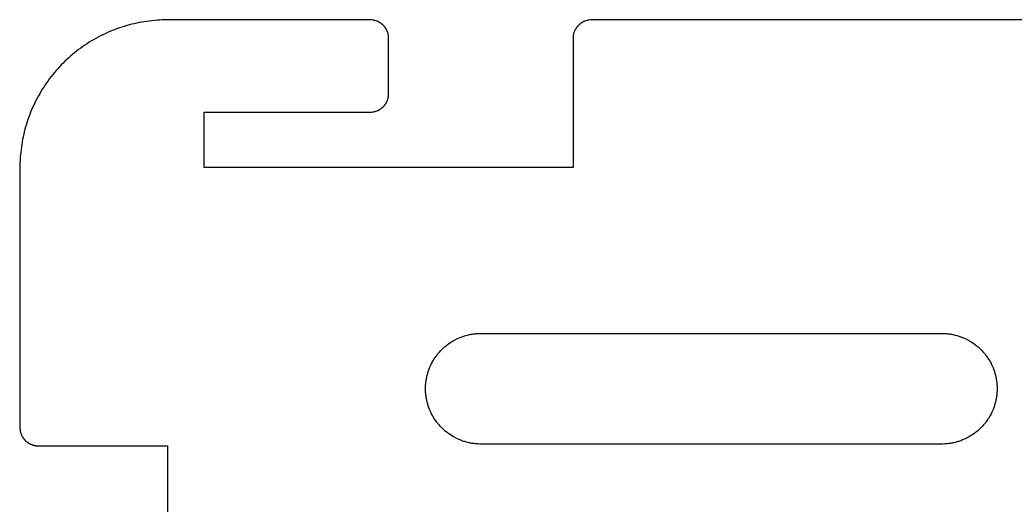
# Model space of a CAD drawing. Header units: metres. Extents: x 0 to 195, y 0 to 140.
# Drawn here: x 0 to 54, y 113.7 to 140 of the extents above; entities that cross this region are included whole.
import ezdxf

# ---------------------------------------------------------------- set-up
doc = ezdxf.new("R2010")
doc.units = ezdxf.units.M

msp = doc.modelspace()

# ---------------------------------------------------------------- linework, layer by layer
for p, q in [((6.33691, 139.825), (6.2002, 139.795)), ((6.47363, 139.853), (6.33691, 139.825)), ((6.61035, 139.879), (6.47363, 139.853)), ((6.74805, 139.901), (6.61035, 139.879)), ((6.88672, 139.922), (6.74805, 139.901)), ((7.02539, 139.94), (6.88672, 139.922)), ((7.16406, 139.956), (7.02539, 139.94)), ((7.30273, 139.97), (7.16406, 139.956)), ((7.44238, 139.98), (7.30273, 139.97)), ((7.58105, 139.989), (7.44238, 139.98)), ((7.7207, 139.995), (7.58105, 139.989)), ((7.86035, 139.999), (7.7207, 139.995)), ((8, 140), (7.86035, 139.999)), ((19.0176, 140), (8, 140)), ((19.0352, 139.999), (19.0176, 140)), ((19.0527, 139.999), (19.0352, 139.999)), ((19.0693, 139.998), (19.0527, 139.999)), ((19.1396, 139.99), (19.0693, 139.998)), ((19.1562, 139.987), (19.1396, 139.99)), ((19.1738, 139.984), (19.1562, 139.987)), ((19.1904, 139.981), (19.1738, 139.984)), ((19.208, 139.979), (19.1904, 139.981)), ((19.2246, 139.975), (19.208, 139.979)), ((19.2422, 139.971), (19.2246, 139.975)), ((19.3086, 139.951), (19.2422, 139.971)), ((19.3584, 139.934), (19.3086, 139.951)), ((19.375, 139.927), (19.3584, 139.934)), ((19.3906, 139.921), (19.375, 139.927)), ((19.4062, 139.913), (19.3906, 139.921)), ((19.4229, 139.906), (19.4062, 139.913)), ((19.4697, 139.883), (19.4229, 139.906)), ((19.4844, 139.875), (19.4697, 139.883)), ((19.5, 139.866), (19.4844, 139.875)), ((19.5146, 139.857), (19.5, 139.866)), ((19.5303, 139.848), (19.5146, 139.857)), ((19.5449, 139.839), (19.5303, 139.848)), ((19.5596, 139.829), (19.5449, 139.839)), ((19.5732, 139.819), (19.5596, 139.829)), ((19.5879, 139.809), (19.5732, 139.819)), ((19.6016, 139.799), (19.5879, 139.809)), ((19.6289, 139.777), (19.6016, 139.799)), ((30.3984, 139.799), (30.3711, 139.777)), ((30.4121, 139.809), (30.3984, 139.799)), ((30.4268, 139.819), (30.4121, 139.809)), ((30.4404, 139.829), (30.4268, 139.819)), ((30.4551, 139.839), (30.4404, 139.829)), ((30.4697, 139.848), (30.4551, 139.839)), ((30.4854, 139.857), (30.4697, 139.848)), ((30.5, 139.866), (30.4854, 139.857)), ((30.5156, 139.875), (30.5, 139.866)), ((30.5303, 139.883), (30.5156, 139.875)), ((30.5771, 139.906), (30.5303, 139.883)), ((30.5938, 139.913), (30.5771, 139.906)), ((30.6094, 139.921), (30.5938, 139.913)), ((30.625, 139.927), (30.6094, 139.921)), ((30.6416, 139.934), (30.625, 139.927)), ((30.6914, 139.951), (30.6416, 139.934)), ((30.7578, 139.971), (30.6914, 139.951)), ((30.7754, 139.975), (30.7578, 139.971)), ((30.792, 139.979), (30.7754, 139.975)), ((30.8096, 139.981), (30.792, 139.979)), ((30.8262, 139.984), (30.8096, 139.981)), ((30.8438, 139.987), (30.8262, 139.984)), ((30.8604, 139.99), (30.8438, 139.987)), ((30.9307, 139.998), (30.8604, 139.99)), ((30.9473, 139.999), (30.9307, 139.998)), ((30.9648, 139.999), (30.9473, 139.999)), ((30.9824, 140), (30.9648, 139.999)), ((130.518, 140), (30.9824, 140)), ((4.74609, 139.309), (4.61914, 139.25)), ((4.87402, 139.364), (4.74609, 139.309)), ((5.00293, 139.417), (4.87402, 139.364)), ((5.13281, 139.469), (5.00293, 139.417)), ((5.26367, 139.518), (5.13281, 139.469)), ((5.39551, 139.564), (5.26367, 139.518)), ((5.52832, 139.608), (5.39551, 139.564)), ((5.66113, 139.65), (5.52832, 139.608)), ((5.79492, 139.69), (5.66113, 139.65)), ((5.92969, 139.728), (5.79492, 139.69)), ((6.06445, 139.763), (5.92969, 139.728)), ((6.2002, 139.795), (6.06445, 139.763)), ((19.6426, 139.766), (19.6289, 139.777)), ((19.6562, 139.755), (19.6426, 139.766)), ((19.6943, 139.72), (19.6562, 139.755)), ((19.7197, 139.694), (19.6943, 139.72)), ((19.7549, 139.656), (19.7197, 139.694)), ((19.7656, 139.643), (19.7549, 139.656)), ((19.7773, 139.629), (19.7656, 139.643)), ((19.7988, 139.602), (19.7773, 139.629)), ((19.8086, 139.588), (19.7988, 139.602)), ((19.8193, 139.573), (19.8086, 139.588)), ((19.8291, 139.56), (19.8193, 139.573)), ((19.8389, 139.545), (19.8291, 139.56)), ((19.8477, 139.53), (19.8389, 139.545)), ((19.8574, 139.515), (19.8477, 139.53)), ((19.8662, 139.5), (19.8574, 139.515)), ((19.875, 139.484), (19.8662, 139.5)), ((19.8828, 139.47), (19.875, 139.484)), ((19.9062, 139.423), (19.8828, 139.47)), ((19.9131, 139.406), (19.9062, 139.423)), ((19.9209, 139.391), (19.9131, 139.406)), ((19.9268, 139.375), (19.9209, 139.391)), ((19.9336, 139.358), (19.9268, 139.375)), ((19.9512, 139.309), (19.9336, 139.358)), ((19.9707, 139.242), (19.9512, 139.309)), ((30.0488, 139.309), (30.0293, 139.242)), ((30.0664, 139.358), (30.0488, 139.309)), ((30.0732, 139.375), (30.0664, 139.358)), ((30.0791, 139.391), (30.0732, 139.375)), ((30.0869, 139.406), (30.0791, 139.391)), ((30.0938, 139.423), (30.0869, 139.406)), ((30.1172, 139.47), (30.0938, 139.423)), ((30.125, 139.484), (30.1172, 139.47)), ((30.1338, 139.5), (30.125, 139.484)), ((30.1426, 139.515), (30.1338, 139.5)), ((30.1523, 139.53), (30.1426, 139.515)), ((30.1611, 139.545), (30.1523, 139.53)), ((30.1709, 139.56), (30.1611, 139.545)), ((30.1807, 139.573), (30.1709, 139.56)), ((30.1914, 139.588), (30.1807, 139.573)), ((30.2012, 139.602), (30.1914, 139.588)), ((30.2227, 139.629), (30.2012, 139.602)), ((30.2344, 139.643), (30.2227, 139.629)), ((30.2451, 139.656), (30.2344, 139.643)), ((30.2803, 139.694), (30.2451, 139.656)), ((30.3057, 139.72), (30.2803, 139.694)), ((30.3438, 139.755), (30.3057, 139.72)), ((30.3574, 139.766), (30.3438, 139.755)), ((30.3711, 139.777), (30.3574, 139.766)), ((3.76074, 138.784), (3.64258, 138.709)), ((3.87988, 138.857), (3.76074, 138.784)), ((4, 138.928), (3.87988, 138.857)), ((4.12109, 138.997), (4, 138.928)), ((4.24414, 139.063), (4.12109, 138.997)), ((4.36816, 139.128), (4.24414, 139.063)), ((4.49316, 139.19), (4.36816, 139.128)), ((4.61914, 139.25), (4.49316, 139.19)), ((19.9746, 139.225), (19.9707, 139.242)), ((19.9785, 139.208), (19.9746, 139.225)), ((19.9814, 139.19), (19.9785, 139.208)), ((19.9844, 139.174), (19.9814, 139.19)), ((19.9873, 139.156), (19.9844, 139.174)), ((19.9902, 139.14), (19.9873, 139.156)), ((19.998, 139.069), (19.9902, 139.14)), ((19.999, 139.053), (19.998, 139.069)), ((19.999, 139.035), (19.999, 139.053)), ((20, 139.018), (19.999, 139.035)), ((20, 135.982), (20, 139.018)), ((30.001, 139.035), (30, 139.018)), ((30, 139.018), (30, 132)), ((30.002, 139.069), (30.001, 139.053)), ((30.001, 139.053), (30.001, 139.035)), ((30.0098, 139.14), (30.002, 139.069)), ((30.0127, 139.156), (30.0098, 139.14)), ((30.0156, 139.174), (30.0127, 139.156)), ((30.0186, 139.19), (30.0156, 139.174)), ((30.0215, 139.208), (30.0186, 139.19)), ((30.0254, 139.225), (30.0215, 139.208)), ((30.0293, 139.242), (30.0254, 139.225)), ((2.96582, 138.217), (2.85742, 138.128)), ((3.0752, 138.304), (2.96582, 138.217)), ((3.18555, 138.389), (3.0752, 138.304)), ((3.29785, 138.472), (3.18555, 138.389)), ((3.41113, 138.553), (3.29785, 138.472)), ((3.52637, 138.632), (3.41113, 138.553)), ((3.64258, 138.709), (3.52637, 138.632)), ((2.34277, 137.657), (2.24512, 137.558)), ((2.44238, 137.755), (2.34277, 137.657)), ((2.54395, 137.851), (2.44238, 137.755)), ((2.64648, 137.945), (2.54395, 137.851)), ((2.75195, 138.038), (2.64648, 137.945)), ((2.85742, 138.128), (2.75195, 138.038)), ((1.87207, 137.143), (1.7832, 137.034)), ((1.96191, 137.248), (1.87207, 137.143)), ((2.05469, 137.354), (1.96191, 137.248)), ((2.14941, 137.456), (2.05469, 137.354)), ((2.24512, 137.558), (2.14941, 137.456)), ((1.44727, 136.589), (1.36816, 136.474)), ((1.52832, 136.702), (1.44727, 136.589)), ((1.61133, 136.814), (1.52832, 136.702)), ((1.69629, 136.925), (1.61133, 136.814)), ((1.7832, 137.034), (1.69629, 136.925)), ((1.14258, 136.12), (1.07227, 136)), ((1.21582, 136.239), (1.14258, 136.12)), ((1.29102, 136.357), (1.21582, 136.239)), ((1.36816, 136.474), (1.29102, 136.357)), ((0.80957, 135.507), (0.75, 135.381)), ((0.87207, 135.632), (0.80957, 135.507)), ((0.936523, 135.756), (0.87207, 135.632)), ((1.00293, 135.879), (0.936523, 135.756)), ((1.07227, 136), (1.00293, 135.879)), ((19.8477, 135.47), (19.8574, 135.485)), ((19.8574, 135.485), (19.8662, 135.5)), ((19.8662, 135.5), (19.875, 135.516)), ((19.875, 135.516), (19.8828, 135.53)), ((19.8828, 135.53), (19.9062, 135.577)), ((19.9062, 135.577), (19.9131, 135.594)), ((19.9131, 135.594), (19.9209, 135.609)), ((19.9209, 135.609), (19.9268, 135.625)), ((19.9268, 135.625), (19.9336, 135.642)), ((19.9336, 135.642), (19.9512, 135.691)), ((19.9512, 135.691), (19.9707, 135.758)), ((19.9707, 135.758), (19.9746, 135.775)), ((19.9746, 135.775), (19.9785, 135.792)), ((19.9785, 135.792), (19.9814, 135.81)), ((19.9814, 135.81), (19.9844, 135.826)), ((19.9844, 135.826), (19.9873, 135.844)), ((19.9873, 135.844), (19.9902, 135.86)), ((19.9902, 135.86), (19.998, 135.931)), ((19.998, 135.931), (19.999, 135.947)), ((19.999, 135.965), (20, 135.982)), ((19.999, 135.947), (19.999, 135.965)), ((0.583008, 134.997), (0.53125, 134.867)), ((0.635742, 135.126), (0.583008, 134.997)), ((0.691406, 135.254), (0.635742, 135.126)), ((0.75, 135.381), (0.691406, 135.254)), ((10, 132), (10, 135)), ((10, 135), (19.0176, 135)), ((19.0176, 135), (19.0352, 135.001)), ((19.0352, 135.001), (19.0527, 135.001)), ((19.0527, 135.001), (19.0693, 135.002)), ((19.0693, 135.002), (19.1396, 135.01)), ((19.1396, 135.01), (19.1562, 135.013)), ((19.1562, 135.013), (19.1738, 135.016)), ((19.1738, 135.016), (19.1904, 135.019)), ((19.1904, 135.019), (19.208, 135.021)), ((19.208, 135.021), (19.2246, 135.025)), ((19.2246, 135.025), (19.2422, 135.029)), ((19.2422, 135.029), (19.3086, 135.049)), ((19.3086, 135.049), (19.3584, 135.066)), ((19.3584, 135.066), (19.375, 135.073)), ((19.375, 135.073), (19.3906, 135.079)), ((19.3906, 135.079), (19.4062, 135.087)), ((19.4062, 135.087), (19.4229, 135.094)), ((19.4229, 135.094), (19.4697, 135.117)), ((19.4697, 135.117), (19.4844, 135.125)), ((19.4844, 135.125), (19.5, 135.134)), ((19.5, 135.134), (19.5146, 135.143)), ((19.5146, 135.143), (19.5303, 135.152)), ((19.5303, 135.152), (19.5449, 135.161)), ((19.5449, 135.161), (19.5596, 135.171)), ((19.5596, 135.171), (19.5732, 135.181)), ((19.5732, 135.181), (19.5879, 135.191)), ((19.5879, 135.191), (19.6016, 135.201)), ((19.6016, 135.201), (19.6289, 135.223)), ((19.6289, 135.223), (19.6426, 135.234)), ((19.6426, 135.234), (19.6562, 135.245)), ((19.6562, 135.245), (19.6943, 135.28)), ((19.6943, 135.28), (19.7197, 135.306)), ((19.7197, 135.306), (19.7549, 135.344)), ((19.7549, 135.344), (19.7656, 135.357)), ((19.7656, 135.357), (19.7773, 135.371)), ((19.7773, 135.371), (19.7988, 135.398)), ((19.7988, 135.398), (19.8086, 135.412)), ((19.8086, 135.412), (19.8193, 135.427)), ((19.8193, 135.427), (19.8291, 135.44)), ((19.8291, 135.44), (19.8389, 135.455)), ((19.8389, 135.455), (19.8477, 135.47)), ((0.391602, 134.472), (0.349609, 134.339)), ((0.435547, 134.604), (0.391602, 134.472)), ((0.482422, 134.736), (0.435547, 134.604)), ((0.53125, 134.867), (0.482422, 134.736)), ((0.237305, 133.936), (0.205078, 133.8)), ((0.272461, 134.07), (0.237305, 133.936)), ((0.30957, 134.205), (0.272461, 134.07)), ((0.349609, 134.339), (0.30957, 134.205)), ((0.121094, 133.39), (0.098633, 133.252)), ((0.147461, 133.526), (0.121094, 133.39)), ((0.174805, 133.663), (0.147461, 133.526)), ((0.205078, 133.8), (0.174805, 133.663)), ((0.043945, 132.836), (0.030273, 132.697)), ((0.05957, 132.975), (0.043945, 132.836)), ((0.078125, 133.113), (0.05957, 132.975)), ((0.098633, 133.252), (0.078125, 133.113)), ((0.004883, 132.279), (0.000977, 132.14)), ((0.010742, 132.419), (0.004883, 132.279)), ((0.019531, 132.558), (0.010742, 132.419)), ((0.030273, 132.697), (0.019531, 132.558)), ((0.000977, 132.14), (0, 132)), ((0, 132), (0, 117.883)), ((30, 132), (10, 132)), ((23.3223, 122.487), (23.4102, 122.544)), ((23.4102, 122.544), (23.4551, 122.571)), ((23.4551, 122.571), (23.5, 122.598)), ((23.5, 122.598), (23.5459, 122.624)), ((23.5459, 122.624), (23.6377, 122.673)), ((23.6377, 122.673), (23.6846, 122.696)), ((23.6846, 122.696), (23.7324, 122.719)), ((23.7324, 122.719), (23.8281, 122.762)), ((23.8281, 122.762), (23.876, 122.781)), ((23.876, 122.781), (23.9248, 122.801)), ((23.9248, 122.801), (23.9736, 122.819)), ((23.9736, 122.819), (24.0234, 122.837)), ((24.0234, 122.837), (24.0732, 122.854)), ((24.0732, 122.854), (24.123, 122.869)), ((24.123, 122.869), (24.1729, 122.884)), ((24.1729, 122.884), (24.2744, 122.911)), ((24.2744, 122.911), (24.376, 122.935)), ((24.376, 122.935), (24.4277, 122.945)), ((24.4277, 122.945), (24.4795, 122.954)), ((24.4795, 122.954), (24.5303, 122.963)), ((24.5303, 122.963), (24.582, 122.971)), ((24.582, 122.971), (24.6348, 122.978)), ((24.6348, 122.978), (24.6865, 122.983)), ((24.6865, 122.983), (24.7383, 122.988)), ((24.7383, 122.988), (24.791, 122.993)), ((24.791, 122.993), (24.8428, 122.996)), ((24.8428, 122.996), (24.9473, 123)), ((24.9473, 123), (50.0527, 123)), ((50.0527, 123), (50.1572, 122.996)), ((50.1572, 122.996), (50.209, 122.993)), ((50.209, 122.993), (50.2617, 122.988)), ((50.2617, 122.988), (50.3135, 122.983)), ((50.3135, 122.983), (50.3652, 122.978)), ((50.3652, 122.978), (50.418, 122.971)), ((50.418, 122.971), (50.4697, 122.963)), ((50.4697, 122.963), (50.5205, 122.954)), ((50.5205, 122.954), (50.5723, 122.945)), ((50.5723, 122.945), (50.624, 122.935)), ((50.624, 122.935), (50.7256, 122.911)), ((50.7256, 122.911), (50.8271, 122.884)), ((50.8271, 122.884), (50.877, 122.869)), ((50.877, 122.869), (50.9268, 122.854)), ((50.9268, 122.854), (50.9766, 122.837)), ((50.9766, 122.837), (51.0264, 122.819)), ((51.0264, 122.819), (51.0752, 122.801)), ((51.0752, 122.801), (51.124, 122.781)), ((51.124, 122.781), (51.1719, 122.762)), ((51.1719, 122.762), (51.2676, 122.719)), ((51.2676, 122.719), (51.3154, 122.696)), ((51.3154, 122.696), (51.3623, 122.673)), ((51.3623, 122.673), (51.4541, 122.624)), ((51.4541, 122.624), (51.5, 122.598)), ((51.5, 122.598), (51.5449, 122.571)), ((51.5449, 122.571), (51.5898, 122.544)), ((51.5898, 122.544), (51.6777, 122.487)), ((22.7363, 121.968), (22.7705, 122.008)), ((22.7705, 122.008), (22.8057, 122.046)), ((22.8057, 122.046), (22.8418, 122.084)), ((22.8418, 122.084), (22.916, 122.158)), ((22.916, 122.158), (22.9541, 122.194)), ((22.9541, 122.194), (22.9922, 122.229)), ((22.9922, 122.229), (23.0322, 122.264)), ((23.0322, 122.264), (23.0713, 122.298)), ((23.0713, 122.298), (23.1533, 122.364)), ((23.1533, 122.364), (23.1943, 122.396)), ((23.1943, 122.396), (23.2363, 122.427)), ((23.2363, 122.427), (23.3223, 122.487)), ((51.6777, 122.487), (51.7637, 122.427)), ((51.7637, 122.427), (51.8057, 122.396)), ((51.8057, 122.396), (51.8467, 122.364)), ((51.8467, 122.364), (51.9287, 122.298)), ((51.9287, 122.298), (51.9678, 122.264)), ((51.9678, 122.264), (52.0078, 122.229)), ((52.0078, 122.229), (52.0459, 122.194)), ((52.0459, 122.194), (52.084, 122.158)), ((52.084, 122.158), (52.1582, 122.084)), ((52.1582, 122.084), (52.1943, 122.046)), ((52.1943, 122.046), (52.2295, 122.008)), ((52.2295, 122.008), (52.2637, 121.968)), ((22.3271, 121.362), (22.376, 121.454)), ((22.376, 121.454), (22.4023, 121.5)), ((22.4023, 121.5), (22.4287, 121.545)), ((22.4287, 121.545), (22.4561, 121.59)), ((22.4561, 121.59), (22.5127, 121.678)), ((22.5127, 121.678), (22.5732, 121.764)), ((22.5732, 121.764), (22.6045, 121.806)), ((22.6045, 121.806), (22.6357, 121.847)), ((22.6357, 121.847), (22.7021, 121.929)), ((22.7021, 121.929), (22.7363, 121.968)), ((52.2637, 121.968), (52.2979, 121.929)), ((52.2979, 121.929), (52.3643, 121.847)), ((52.3643, 121.847), (52.3955, 121.806)), ((52.3955, 121.806), (52.4268, 121.764)), ((52.4268, 121.764), (52.4873, 121.678)), ((52.4873, 121.678), (52.5439, 121.59)), ((52.5439, 121.59), (52.5713, 121.545)), ((52.5713, 121.545), (52.5977, 121.5)), ((52.5977, 121.5), (52.624, 121.454)), ((52.624, 121.454), (52.6729, 121.362)), ((22.1309, 120.877), (22.1465, 120.927)), ((22.1465, 120.927), (22.1631, 120.977)), ((22.1631, 120.977), (22.1807, 121.026)), ((22.1807, 121.026), (22.1992, 121.075)), ((22.1992, 121.075), (22.2188, 121.124)), ((22.2188, 121.124), (22.2383, 121.172)), ((22.2383, 121.172), (22.2812, 121.268)), ((22.2812, 121.268), (22.3037, 121.315)), ((22.3037, 121.315), (22.3271, 121.362)), ((52.6729, 121.362), (52.6963, 121.315)), ((52.6963, 121.315), (52.7188, 121.268)), ((52.7188, 121.268), (52.7617, 121.172)), ((52.7617, 121.172), (52.7812, 121.124)), ((52.7812, 121.124), (52.8008, 121.075)), ((52.8008, 121.075), (52.8193, 121.026)), ((52.8193, 121.026), (52.8369, 120.977)), ((52.8369, 120.977), (52.8535, 120.927)), ((52.8535, 120.927), (52.8691, 120.877)), ((22.0166, 120.313), (22.0225, 120.365)), ((22.0225, 120.365), (22.0293, 120.418)), ((22.0293, 120.418), (22.0371, 120.47)), ((22.0371, 120.47), (22.0459, 120.521)), ((22.0459, 120.521), (22.0547, 120.572)), ((22.0547, 120.572), (22.0654, 120.624)), ((22.0654, 120.624), (22.0889, 120.726)), ((22.0889, 120.726), (22.1162, 120.827)), ((22.1162, 120.827), (22.1309, 120.877)), ((52.8691, 120.877), (52.8838, 120.827)), ((52.8838, 120.827), (52.9111, 120.726)), ((52.9111, 120.726), (52.9346, 120.624)), ((52.9346, 120.624), (52.9453, 120.572)), ((52.9453, 120.572), (52.9541, 120.521)), ((52.9541, 120.521), (52.9629, 120.47)), ((52.9629, 120.47), (52.9707, 120.418)), ((52.9707, 120.418), (52.9775, 120.365)), ((52.9775, 120.365), (52.9834, 120.313)), ((22, 120.053), (22.0039, 120.157)), ((22, 119.947), (22, 120.053)), ((22.0039, 119.843), (22, 119.947)), ((22.0039, 120.157), (22.0068, 120.209)), ((22.0068, 119.791), (22.0039, 119.843)), ((22.0068, 120.209), (22.0117, 120.262)), ((22.0117, 120.262), (22.0166, 120.313)), ((52.9834, 120.313), (52.9883, 120.262)), ((52.9883, 120.262), (52.9932, 120.209)), ((52.9932, 120.209), (52.9961, 120.157)), ((52.9961, 119.843), (52.9932, 119.791)), ((52.9961, 120.157), (53, 120.053)), ((53, 119.947), (52.9961, 119.843)), ((53, 120.053), (53, 119.947)), ((22.0117, 119.738), (22.0068, 119.791)), ((22.0166, 119.687), (22.0117, 119.738)), ((22.0225, 119.635), (22.0166, 119.687)), ((22.0293, 119.582), (22.0225, 119.635)), ((22.0371, 119.53), (22.0293, 119.582)), ((22.0459, 119.479), (22.0371, 119.53)), ((22.0547, 119.428), (22.0459, 119.479)), ((22.0654, 119.376), (22.0547, 119.428)), ((22.0889, 119.274), (22.0654, 119.376)), ((52.9346, 119.376), (52.9111, 119.274)), ((52.9453, 119.428), (52.9346, 119.376)), ((52.9541, 119.479), (52.9453, 119.428)), ((52.9629, 119.53), (52.9541, 119.479)), ((52.9707, 119.582), (52.9629, 119.53)), ((52.9775, 119.635), (52.9707, 119.582)), ((52.9834, 119.687), (52.9775, 119.635)), ((52.9883, 119.738), (52.9834, 119.687)), ((52.9932, 119.791), (52.9883, 119.738)), ((22.1162, 119.173), (22.0889, 119.274)), ((22.1309, 119.123), (22.1162, 119.173)), ((22.1465, 119.073), (22.1309, 119.123)), ((22.1631, 119.023), (22.1465, 119.073)), ((22.1807, 118.974), (22.1631, 119.023)), ((22.1992, 118.925), (22.1807, 118.974)), ((22.2188, 118.876), (22.1992, 118.925)), ((22.2383, 118.828), (22.2188, 118.876)), ((22.2812, 118.732), (22.2383, 118.828)), ((52.7617, 118.828), (52.7188, 118.732)), ((52.7812, 118.876), (52.7617, 118.828)), ((52.8008, 118.925), (52.7812, 118.876)), ((52.8193, 118.974), (52.8008, 118.925)), ((52.8369, 119.023), (52.8193, 118.974)), ((52.8535, 119.073), (52.8369, 119.023)), ((52.8691, 119.123), (52.8535, 119.073)), ((52.8838, 119.173), (52.8691, 119.123)), ((52.9111, 119.274), (52.8838, 119.173)), ((22.3037, 118.685), (22.2812, 118.732)), ((22.3271, 118.638), (22.3037, 118.685)), ((22.376, 118.546), (22.3271, 118.638)), ((22.4023, 118.5), (22.376, 118.546)), ((22.4287, 118.455), (22.4023, 118.5)), ((22.4561, 118.41), (22.4287, 118.455)), ((22.5127, 118.322), (22.4561, 118.41)), ((22.5732, 118.236), (22.5127, 118.322)), ((22.6045, 118.194), (22.5732, 118.236)), ((52.4268, 118.236), (52.3955, 118.194)), ((52.4873, 118.322), (52.4268, 118.236)), ((52.5439, 118.41), (52.4873, 118.322)), ((52.5713, 118.455), (52.5439, 118.41)), ((52.5977, 118.5), (52.5713, 118.455)), ((52.624, 118.546), (52.5977, 118.5)), ((52.6729, 118.638), (52.624, 118.546)), ((52.6963, 118.685), (52.6729, 118.638)), ((52.7188, 118.732), (52.6963, 118.685)), ((0, 117.883), (0.000977, 117.865)), ((0.000977, 117.865), (0.000977, 117.848)), ((0.000977, 117.848), (0.001953, 117.83)), ((0.001953, 117.83), (0.003906, 117.812)), ((0.003906, 117.812), (0.005859, 117.796)), ((0.005859, 117.796), (0.009766, 117.761)), ((0.009766, 117.761), (0.012695, 117.743)), ((0.012695, 117.743), (0.015625, 117.727)), ((0.015625, 117.727), (0.018555, 117.709)), ((0.018555, 117.709), (0.021484, 117.692)), ((0.021484, 117.692), (0.025391, 117.675)), ((0.025391, 117.675), (0.029297, 117.658)), ((22.6357, 118.153), (22.6045, 118.194)), ((22.7021, 118.071), (22.6357, 118.153)), ((22.7363, 118.032), (22.7021, 118.071)), ((22.7705, 117.992), (22.7363, 118.032)), ((22.8057, 117.954), (22.7705, 117.992)), ((22.8418, 117.916), (22.8057, 117.954)), ((22.916, 117.842), (22.8418, 117.916)), ((22.9541, 117.806), (22.916, 117.842)), ((22.9922, 117.771), (22.9541, 117.806)), ((23.0322, 117.736), (22.9922, 117.771)), ((23.0713, 117.702), (23.0322, 117.736)), ((23.1533, 117.636), (23.0713, 117.702)), ((51.9287, 117.702), (51.8467, 117.636)), ((51.9678, 117.736), (51.9287, 117.702)), ((52.0078, 117.771), (51.9678, 117.736)), ((52.0459, 117.806), (52.0078, 117.771)), ((52.084, 117.842), (52.0459, 117.806)), ((52.1582, 117.916), (52.084, 117.842)), ((52.1943, 117.954), (52.1582, 117.916)), ((52.2295, 117.992), (52.1943, 117.954)), ((52.2637, 118.032), (52.2295, 117.992)), ((52.2979, 118.071), (52.2637, 118.032)), ((52.3643, 118.153), (52.2979, 118.071)), ((52.3955, 118.194), (52.3643, 118.153)), ((0.029297, 117.658), (0.03418, 117.642)), ((0.03418, 117.642), (0.039062, 117.624)), ((0.039062, 117.624), (0.048828, 117.591)), ((0.048828, 117.591), (0.060547, 117.558)), ((0.060547, 117.558), (0.066406, 117.542)), ((0.066406, 117.542), (0.073242, 117.525)), ((0.073242, 117.525), (0.079102, 117.509)), ((0.079102, 117.509), (0.086914, 117.493)), ((0.086914, 117.493), (0.09375, 117.478)), ((0.09375, 117.478), (0.125, 117.415)), ((0.125, 117.415), (0.133789, 117.4)), ((0.133789, 117.4), (0.142578, 117.385)), ((0.142578, 117.385), (0.152344, 117.37)), ((0.152344, 117.37), (0.161133, 117.355)), ((0.161133, 117.355), (0.180664, 117.326)), ((0.180664, 117.326), (0.191406, 117.312)), ((0.191406, 117.312), (0.201172, 117.298)), ((0.201172, 117.298), (0.222656, 117.271)), ((0.222656, 117.271), (0.234375, 117.257)), ((0.234375, 117.257), (0.245117, 117.244)), ((0.245117, 117.244), (0.256836, 117.23)), ((0.256836, 117.23), (0.280273, 117.205)), ((0.280273, 117.205), (0.292969, 117.193)), ((0.292969, 117.193), (0.305664, 117.181)), ((0.305664, 117.181), (0.34375, 117.146)), ((0.34375, 117.146), (0.357422, 117.134)), ((0.357422, 117.134), (0.412109, 117.091)), ((23.1943, 117.604), (23.1533, 117.636)), ((23.2363, 117.573), (23.1943, 117.604)), ((23.3223, 117.513), (23.2363, 117.573)), ((23.4102, 117.456), (23.3223, 117.513)), ((23.4551, 117.429), (23.4102, 117.456)), ((23.5, 117.402), (23.4551, 117.429)), ((23.5459, 117.376), (23.5, 117.402)), ((23.6377, 117.327), (23.5459, 117.376)), ((23.6846, 117.304), (23.6377, 117.327)), ((23.7324, 117.281), (23.6846, 117.304)), ((23.8281, 117.238), (23.7324, 117.281)), ((23.876, 117.219), (23.8281, 117.238)), ((23.9248, 117.199), (23.876, 117.219)), ((23.9736, 117.181), (23.9248, 117.199)), ((24.0234, 117.163), (23.9736, 117.181)), ((24.0732, 117.146), (24.0234, 117.163)), ((24.123, 117.131), (24.0732, 117.146)), ((24.1729, 117.116), (24.123, 117.131)), ((50.877, 117.131), (50.8271, 117.116)), ((50.9268, 117.146), (50.877, 117.131)), ((50.9766, 117.163), (50.9268, 117.146)), ((51.0264, 117.181), (50.9766, 117.163)), ((51.0752, 117.199), (51.0264, 117.181)), ((51.124, 117.219), (51.0752, 117.199)), ((51.1719, 117.238), (51.124, 117.219)), ((51.2676, 117.281), (51.1719, 117.238)), ((51.3154, 117.304), (51.2676, 117.281)), ((51.3623, 117.327), (51.3154, 117.304)), ((51.4541, 117.376), (51.3623, 117.327)), ((51.5, 117.402), (51.4541, 117.376)), ((51.5449, 117.429), (51.5, 117.402)), ((51.5898, 117.456), (51.5449, 117.429)), ((51.6777, 117.513), (51.5898, 117.456)), ((51.7637, 117.573), (51.6777, 117.513)), ((51.8057, 117.604), (51.7637, 117.573)), ((51.8467, 117.636), (51.8057, 117.604)), ((0.412109, 117.091), (0.426758, 117.081)), ((0.426758, 117.081), (0.44043, 117.071)), ((0.44043, 117.071), (0.469727, 117.052)), ((0.469727, 117.052), (0.485352, 117.043)), ((0.485352, 117.043), (0.5, 117.034)), ((0.5, 117.034), (0.515625, 117.025)), ((0.515625, 117.025), (0.530273, 117.017)), ((0.530273, 117.017), (0.561523, 117.001)), ((0.561523, 117.001), (0.577148, 116.994)), ((0.577148, 116.994), (0.59375, 116.986)), ((0.59375, 116.986), (0.625, 116.973)), ((0.625, 116.973), (0.641602, 116.967)), ((0.641602, 116.967), (0.658203, 116.96)), ((0.658203, 116.96), (0.674805, 116.954)), ((0.674805, 116.954), (0.691406, 116.949)), ((0.691406, 116.949), (0.708008, 116.943)), ((0.708008, 116.943), (0.741211, 116.934)), ((0.741211, 116.934), (0.757812, 116.93)), ((0.757812, 116.93), (0.775391, 116.926)), ((0.775391, 116.926), (0.791992, 116.922)), ((0.791992, 116.922), (0.80957, 116.918)), ((0.80957, 116.918), (0.826172, 116.915)), ((0.826172, 116.915), (0.84375, 116.912)), ((0.84375, 116.912), (0.860352, 116.91)), ((0.860352, 116.91), (0.87793, 116.907)), ((0.87793, 116.907), (0.913086, 116.903)), ((0.913086, 116.903), (0.930664, 116.902)), ((0.930664, 116.902), (0.947266, 116.901)), ((0.947266, 116.901), (0.964844, 116.9)), ((0.964844, 116.9), (8, 116.9)), ((8, 116.9), (8, 97.0996)), ((24.2744, 117.089), (24.1729, 117.116)), ((24.376, 117.065), (24.2744, 117.089)), ((24.4277, 117.055), (24.376, 117.065)), ((24.4795, 117.046), (24.4277, 117.055)), ((24.5303, 117.037), (24.4795, 117.046)), ((24.582, 117.029), (24.5303, 117.037)), ((24.6348, 117.022), (24.582, 117.029)), ((24.6865, 117.017), (24.6348, 117.022)), ((24.7383, 117.012), (24.6865, 117.017)), ((24.791, 117.007), (24.7383, 117.012)), ((24.8428, 117.004), (24.791, 117.007)), ((24.9473, 117), (24.8428, 117.004)), ((50.0527, 117), (24.9473, 117)), ((50.1572, 117.004), (50.0527, 117)), ((50.209, 117.007), (50.1572, 117.004)), ((50.2617, 117.012), (50.209, 117.007)), ((50.3135, 117.017), (50.2617, 117.012)), ((50.3652, 117.022), (50.3135, 117.017)), ((50.418, 117.029), (50.3652, 117.022)), ((50.4697, 117.037), (50.418, 117.029)), ((50.5205, 117.046), (50.4697, 117.037)), ((50.5723, 117.055), (50.5205, 117.046)), ((50.624, 117.065), (50.5723, 117.055)), ((50.7256, 117.089), (50.624, 117.065)), ((50.8271, 117.116), (50.7256, 117.089))]:
    msp.add_line(p, q)

doc.saveas('drawing.dxf')
